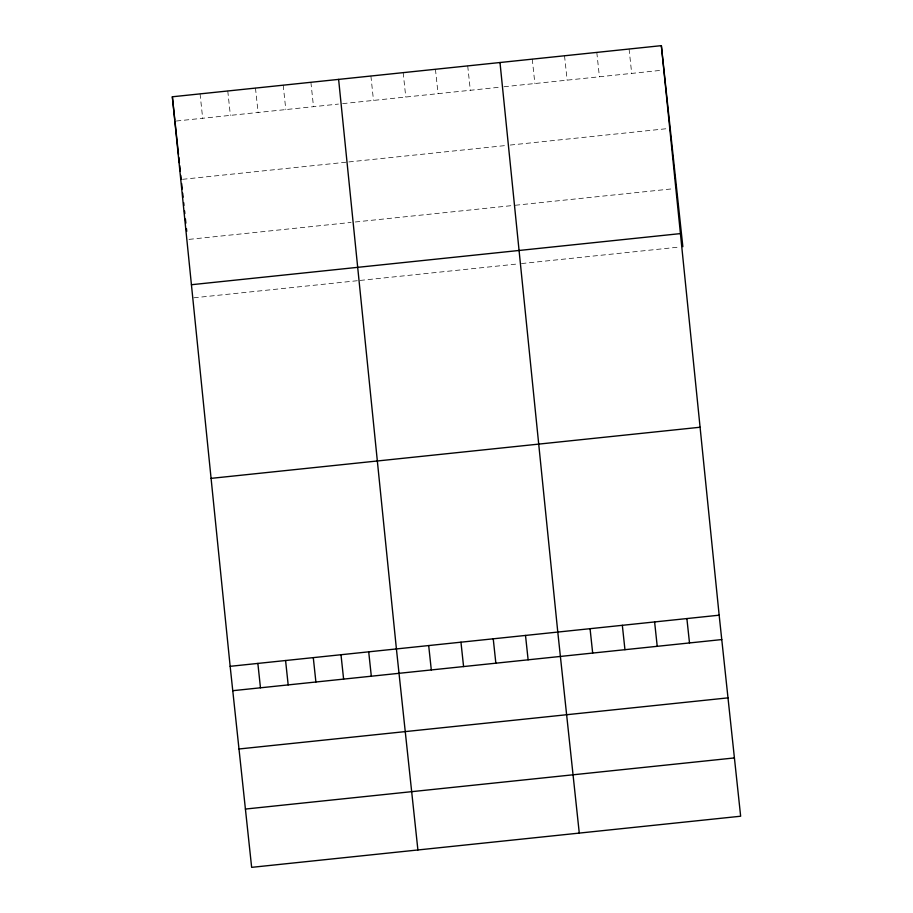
<?xml version="1.0" encoding="UTF-8"?>
<svg xmlns="http://www.w3.org/2000/svg" width="913" height="913" viewBox="0 0 913 913"><rect width="100%" height="100%" fill="white"/><g stroke="black" fill="none" stroke-linecap="round" stroke-linejoin="round"><path stroke-width="0.68" stroke-dasharray="4.57 3.42" d="M176.346 121.018L338.449 104.071M342.626 103.637L501.191 87.055M503.999 86.758L662.564 70.175M182.577 179.313L346.061 162.217M348.857 161.932L506.019 145.498M510.23 145.053L667.392 128.619M188.991 239.377L351.094 222.43M355.271 221.985L512.433 205.551M515.24 205.265L673.805 188.683M193.841 297.809L357.325 280.725M360.099 280.428L518.664 263.846M521.471 263.56L680.037 246.978M629.08 49.028L631.693 73.405M596.805 52.395L599.419 76.783M564.531 55.773L567.144 80.161M532.268 59.151L534.87 83.528M467.718 65.896L470.321 90.284M435.444 69.274L438.046 93.651M403.169 72.641L405.771 97.029M370.895 76.019L373.497 100.407M310.899 82.296L313.513 106.673M283.19 85.183L285.803 109.571M255.48 88.082L258.094 112.47M227.771 90.98L230.384 115.369M200.061 93.879L202.675 118.268"/><path stroke-width="1.37" d="M661.354 45.65L719.159 615.191L740.648 816.222L251.646 867.35L230.156 666.319L172.352 96.778L661.354 45.65L682.844 246.681M191.433 284.719L680.436 233.602M211.086 478.366L700.088 427.238M230.156 666.319L719.159 615.191M232.758 690.696L721.772 639.568M238.989 748.991L728.003 697.863M245.414 809.055L734.417 757.927M686.884 618.558L689.498 642.946M654.61 621.936L657.223 646.324M622.335 625.314L624.949 649.691M590.06 628.68L592.674 653.069M579.276 833.09L557.786 632.058L499.993 62.518M525.511 635.437L528.125 659.814M493.237 638.803L495.85 663.192M460.962 642.181L463.576 666.57M428.688 645.559L431.301 669.937M417.903 849.969L396.413 648.926L338.62 79.397M368.704 651.825L371.317 676.213M340.994 654.724L343.608 679.112M313.285 657.622L315.898 682.011M285.575 660.521L288.177 684.898M257.865 663.42L260.467 687.797M172.352 96.778L174.817 119.808M174.954 121.167L178.514 154.468M178.811 157.253L179.405 162.799M179.701 165.573L180.295 171.13M180.74 175.296L181.185 179.462M181.63 183.547L182.212 189.014M182.646 193.111L183.091 197.197M183.673 202.663L183.958 205.391M184.54 210.857L184.837 213.585M185.419 219.04L185.853 223.137M186.446 228.592L186.731 231.331"/></g></svg>
